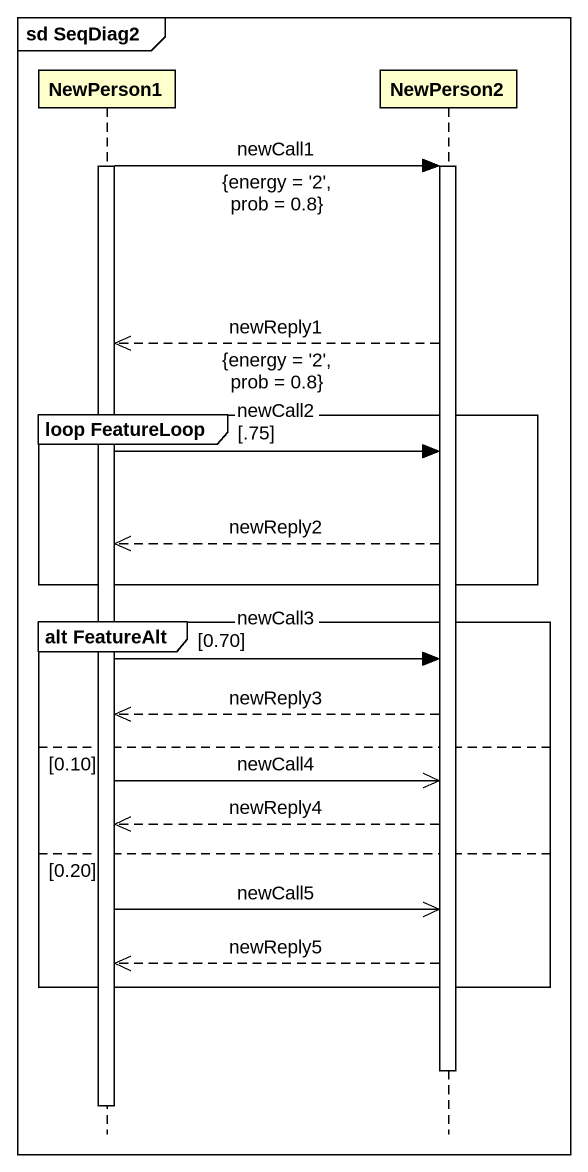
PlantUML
@startuml
mainframe sd SeqDiag2
hide footbox
participant NewPerson1
participant NewPerson2

activate NewPerson1
NewPerson1 -> NewPerson2 : newCall1\n{energy = '2', prob = 0.8}
activate NewPerson2
NewPerson2 -->> NewPerson1 : newReply1\n{energy = '2', prob = 0.8}
group loop FeatureLoop [.75]
  NewPerson1 -> NewPerson2 : newCall2
  NewPerson2 -->> NewPerson1 : newReply2
end
group alt FeatureAlt [0.70]
  NewPerson1 -> NewPerson2 : newCall3
  NewPerson2 -->> NewPerson1 : newReply3
else 0.10
  NewPerson1 ->> NewPerson2 : newCall4
  NewPerson2 -->> NewPerson1 : newReply4
else 0.20
  NewPerson1 ->> NewPerson2 : newCall5
  NewPerson2 -->> NewPerson1 : newReply5
end
deactivate NewPerson2
deactivate NewPerson1
@enduml
